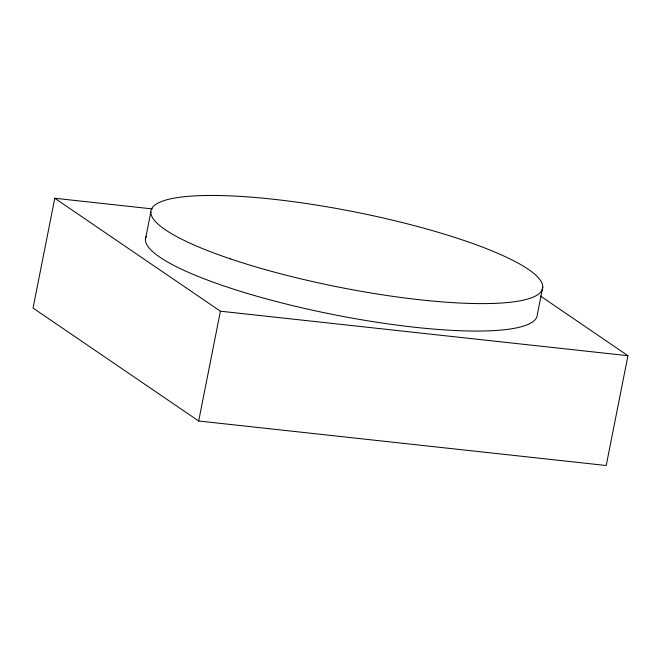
<?xml version="1.0" encoding="UTF-8"?>
<svg xmlns="http://www.w3.org/2000/svg" width="661" height="661" viewBox="0 0 661 661"><rect width="100%" height="100%" fill="white"/><g stroke="black" fill="none" stroke-linecap="round" stroke-linejoin="round"><path stroke-width="0.99" d="M152.311 208.909L54.789 198.259L33.05 308.059L198.672 421.007L606.211 465.509L627.95 355.709L540.467 296.045M145.42 239.381L150.857 211.933M198.672 421.007L220.41 311.207L54.789 198.259M542.755 287.13L537.319 314.586A199.614 38.429 11.2 0 1 332.21 314.347A199.614 38.429 11.2 0 1 146.139 236.448M220.41 311.207L627.95 355.709M230.441 258.881A199.614 38.429 11.2 0 0 541.533 290.989A199.614 38.429 11.2 0 0 268.44 198.73A199.614 38.429 11.2 0 0 230.441 258.881"/></g></svg>
